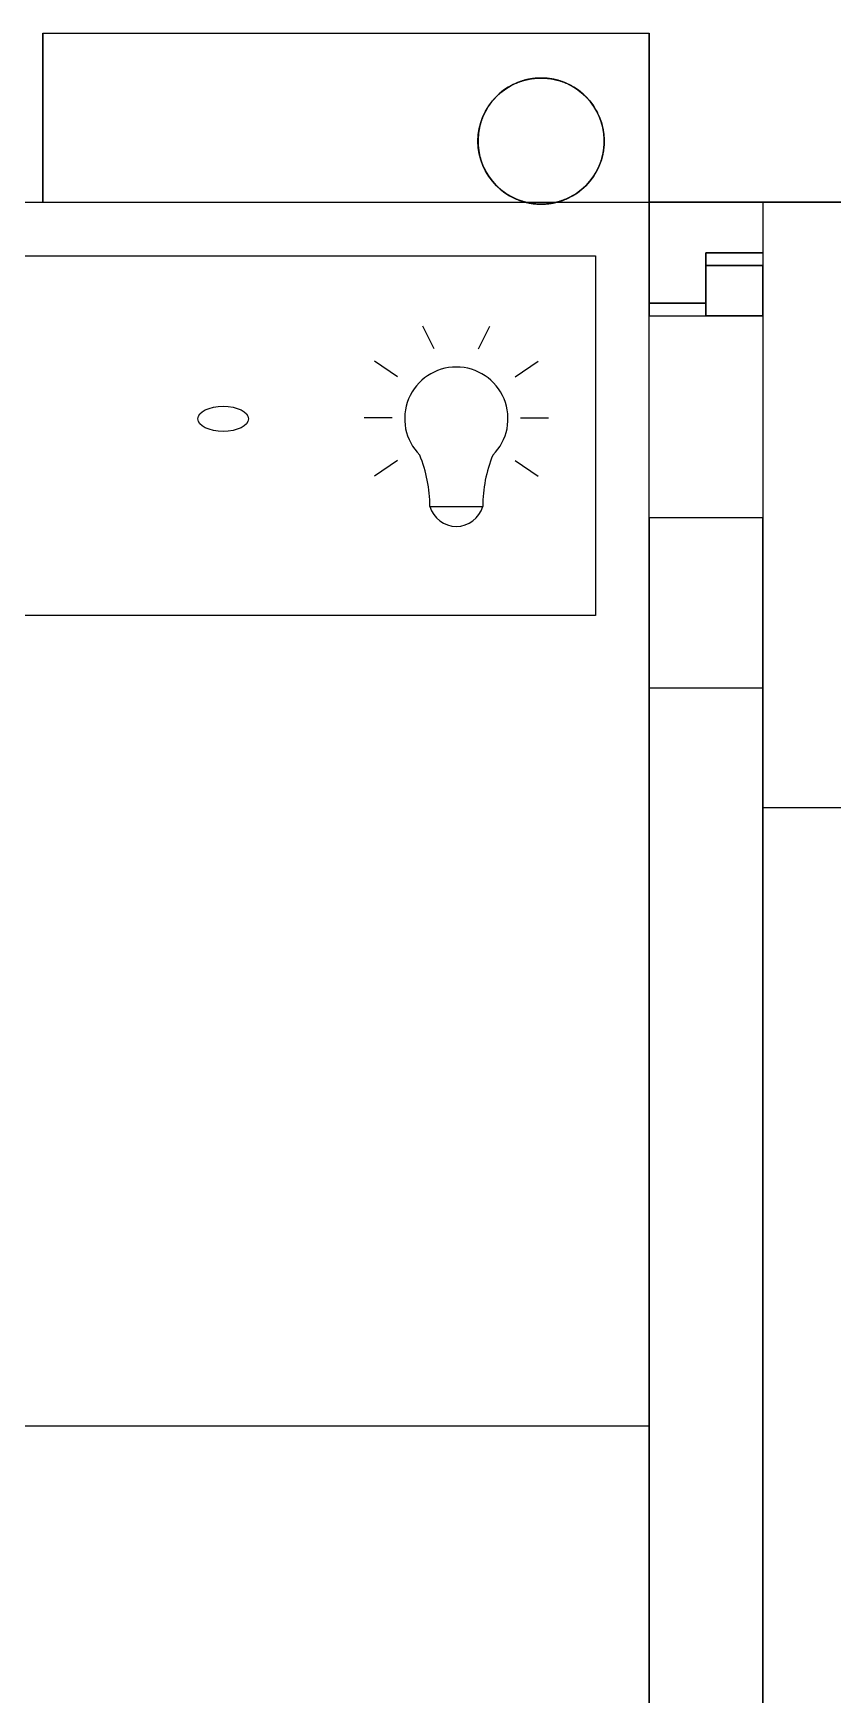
# Paper-space layout 'Sample Network Drawing - A1 Sheet' of a CAD drawing. Extents: x 49 to 806, y 22 to 564.
# Drawn here: x 719.33 to 722.49, y 225.31 to 231.89 of the extents above; entities that cross this region are included whole.
import ezdxf

# ---------------------------------------------------------------- set-up
doc = ezdxf.new("R2010")
doc.units = 0
doc.layers.add('N-EQPM', color=4, linetype='Continuous', lineweight=25)

psp = doc.layouts.new('Sample Network Drawing - A1 Sheet')

# ---------------------------------------------------------------- linework, layer by layer
at = {"layer": 'N-EQPM'}
for p, q in [((719.365, 231.892), (721.765, 231.892)), ((719.365, 231.222), (719.365, 231.892)), ((719.365, 231.892), (719.365, 231.222)), ((719.365, 231.892), (721.765, 231.892)), ((719.365, 231.892), (719.365, 231.892)), ((719.365, 231.892), (721.765, 231.892)), ((719.365, 231.892), (721.765, 231.892)), ((719.365, 231.222), (719.365, 231.892)), ((719.365, 231.892), (719.365, 231.892)), ((719.365, 231.892), (719.365, 231.222)), ((721.765, 231.892), (721.765, 230.772)), ((721.765, 231.892), (721.765, 230.772)), ((721.765, 231.892), (721.765, 231.892)), ((721.765, 231.222), (721.765, 231.892)), ((721.765, 231.222), (721.765, 231.892)), ((721.765, 231.892), (721.765, 231.892)), ((715.215, 231.222), (721.765, 231.222)), ((715.215, 231.222), (721.765, 231.222)), ((718.265, 231.222), (719.365, 231.222)), ((718.265, 231.222), (719.365, 231.222)), ((719.365, 231.222), (721.2767, 231.222)), ((719.365, 231.222), (719.365, 231.222)), ((719.365, 231.222), (719.365, 231.222)), ((719.365, 231.222), (721.2767, 231.222)), ((721.2767, 231.222), (721.3983, 231.222)), ((721.2767, 231.222), (721.3983, 231.222)), ((721.3983, 231.222), (721.765, 231.222)), ((721.3983, 231.222), (721.765, 231.222)), ((721.765, 231.222), (722.215, 231.222)), ((721.765, 230.822), (721.765, 231.222)), ((721.765, 231.222), (722.215, 231.222)), ((721.765, 231.222), (721.765, 231.222)), ((722.865, 231.222), (721.765, 231.222)), ((721.765, 230.822), (721.765, 231.222)), ((721.765, 231.222), (721.765, 231.222)), ((721.765, 231.222), (721.765, 230.822)), ((721.765, 231.222), (721.765, 231.222)), ((721.765, 219.422), (721.765, 231.222)), ((721.765, 219.422), (721.765, 231.222)), ((721.765, 231.222), (721.765, 231.222)), ((722.215, 231.222), (722.215, 231.022)), ((722.215, 231.222), (722.215, 231.222)), ((722.215, 231.222), (725.265, 231.222)), ((722.215, 231.222), (725.265, 231.222)), ((722.215, 231.222), (722.215, 219.422)), ((722.215, 231.022), (721.99, 231.022)), ((721.99, 231.022), (721.99, 230.822)), ((721.99, 231.022), (721.99, 230.822)), ((721.99, 231.022), (721.99, 231.022)), ((721.99, 230.822), (721.99, 231.022)), ((722.215, 231.022), (721.99, 231.022)), ((721.99, 231.022), (721.99, 231.022)), ((721.99, 231.022), (722.215, 231.022)), ((722.215, 231.022), (722.215, 231.022)), ((721.99, 230.972), (722.215, 230.972)), ((721.99, 230.772), (721.99, 230.972)), ((721.99, 230.972), (721.99, 230.772)), ((722.215, 230.972), (721.99, 230.972)), ((722.215, 230.972), (721.99, 230.972)), ((721.99, 230.972), (721.99, 230.972)), ((721.99, 230.972), (722.215, 230.972)), ((721.99, 230.972), (721.99, 230.772)), ((721.99, 230.972), (721.99, 230.972)), ((721.99, 230.772), (721.99, 230.972)), ((722.215, 230.972), (722.215, 226.897)), ((722.215, 230.772), (722.215, 230.972)), ((722.215, 230.972), (722.215, 230.972)), ((722.215, 230.972), (722.215, 226.897)), ((722.215, 230.772), (722.215, 230.972)), ((722.215, 230.972), (722.215, 230.972)), ((721.99, 230.822), (721.765, 230.822)), ((721.765, 230.822), (721.765, 230.822)), ((721.99, 230.822), (721.765, 230.822)), ((721.765, 230.822), (721.765, 230.822)), ((721.765, 230.822), (721.99, 230.822)), ((721.99, 230.822), (721.99, 230.822)), ((721.99, 230.822), (721.99, 230.822)), ((721.765, 230.772), (721.99, 230.772)), ((721.765, 230.772), (722.215, 230.772)), ((721.765, 230.772), (721.765, 230.772)), ((721.765, 230.772), (721.99, 230.772)), ((721.765, 230.772), (722.215, 230.772)), ((721.765, 229.972), (721.765, 230.772)), ((721.765, 230.772), (721.765, 230.772)), ((721.765, 229.972), (721.765, 230.772)), ((722.215, 230.772), (721.99, 230.772)), ((721.99, 230.772), (721.99, 230.772)), ((722.215, 230.772), (721.99, 230.772)), ((721.99, 230.772), (721.99, 230.772)), ((722.215, 230.772), (722.215, 229.972)), ((722.215, 230.772), (722.215, 230.772)), ((722.215, 230.772), (722.215, 230.772)), ((722.215, 230.772), (722.215, 229.972)), ((721.765, 229.972), (721.765, 229.297)), ((722.215, 229.972), (721.765, 229.972)), ((721.765, 229.972), (721.765, 229.972)), ((722.215, 229.972), (721.765, 229.972)), ((722.215, 229.972), (721.765, 229.972)), ((722.215, 229.972), (721.765, 229.972)), ((721.765, 229.972), (721.765, 229.972)), ((721.765, 229.972), (721.765, 229.297)), ((722.215, 229.972), (722.215, 229.972)), ((722.215, 229.297), (722.215, 229.972)), ((722.215, 229.297), (722.215, 229.972)), ((722.215, 229.972), (722.215, 229.972)), ((721.765, 229.297), (721.765, 220.697)), ((722.215, 229.297), (721.765, 229.297)), ((721.765, 229.297), (721.765, 229.297)), ((722.215, 229.297), (721.765, 229.297)), ((722.215, 229.297), (721.765, 229.297)), ((722.215, 229.297), (721.765, 229.297)), ((721.765, 229.297), (721.765, 229.297)), ((721.765, 229.297), (721.765, 220.697)), ((722.215, 229.297), (722.215, 229.297)), ((722.215, 220.697), (722.215, 229.297)), ((722.215, 220.697), (722.215, 229.297)), ((722.215, 229.297), (722.215, 229.297)), ((722.215, 226.897), (722.215, 226.897)), ((722.215, 226.897), (722.215, 223.397))]:
    psp.add_line(p, q, dxfattribs=at)
at = {"layer": 'N-EQPM', "flags": 128}
for points in [[(721.5872, 231.4646), (721.5872, 231.4674), (721.5872, 231.4702), (721.5871, 231.473), (721.5869, 231.4758), (721.5868, 231.4787), (721.5867, 231.4815), (721.5864, 231.4843), (721.5862, 231.4871), (721.5859, 231.4899), (721.5856, 231.4927), (721.5853, 231.4955), (721.5849, 231.4984), (721.5845, 231.5011), (721.5841, 231.5039), (721.5836, 231.5067), (721.5831, 231.5095), (721.5826, 231.5123), (721.5821, 231.515), (721.5815, 231.5178), (721.5808, 231.5206), (721.5802, 231.5233), (721.5795, 231.5261), (721.5788, 231.5288), (721.5781, 231.5315), (721.5773, 231.5342), (721.5765, 231.5369), (721.5757, 231.5397), (721.5748, 231.5423), (721.5739, 231.545), (721.573, 231.5477), (721.5721, 231.5503), (721.5711, 231.553), (721.57, 231.5556), (721.569, 231.5582), (721.5679, 231.5609), (721.5668, 231.5635), (721.5657, 231.566), (721.5645, 231.5686), (721.5634, 231.5712), (721.5621, 231.5737), (721.5609, 231.5763), (721.5596, 231.5788), (721.5583, 231.5813), (721.557, 231.5838), (721.5556, 231.5863), (721.5542, 231.5887), (721.5528, 231.5912), (721.5514, 231.5936), (721.5499, 231.596), (721.5484, 231.5984), (721.5469, 231.6008), (721.5453, 231.6031), (721.5438, 231.6054), (721.5422, 231.6078), (721.5405, 231.6101), (721.5389, 231.6124), (721.5372, 231.6147), (721.5355, 231.6169), (721.5337, 231.6191), (721.532, 231.6213), (721.5302, 231.6235), (721.5284, 231.6257), (721.5265, 231.6278), (721.5247, 231.63), (721.5228, 231.6321), (721.5209, 231.6342), (721.519, 231.6362), (721.517, 231.6383), (721.5151, 231.6403), (721.5131, 231.6423), (721.5111, 231.6443), (721.509, 231.6462), (721.5069, 231.6482), (721.5049, 231.65), (721.5028, 231.6519), (721.5006, 231.6538), (721.4985, 231.6556), (721.4963, 231.6575), (721.4941, 231.6592), (721.4919, 231.661), (721.4897, 231.6627), (721.4874, 231.6644), (721.4852, 231.6661), (721.4829, 231.6678), (721.4806, 231.6694), (721.4783, 231.671), (721.476, 231.6726), (721.4736, 231.6741), (721.4712, 231.6757), (721.4688, 231.6772), (721.4664, 231.6786), (721.464, 231.6801), (721.4615, 231.6815), (721.4591, 231.6829), (721.4566, 231.6842), (721.4541, 231.6856), (721.4516, 231.6869), (721.4491, 231.6882), (721.4466, 231.6894), (721.444, 231.6906), (721.4415, 231.6918), (721.4389, 231.693), (721.4363, 231.6941), (721.4337, 231.6952), (721.4311, 231.6963), (721.4285, 231.6973), (721.4259, 231.6984), (721.4232, 231.6994), (721.4205, 231.7003), (721.4179, 231.7012), (721.4152, 231.7021), (721.4125, 231.703), (721.4098, 231.7038), (721.4071, 231.7046), (721.4044, 231.7054), (721.4017, 231.7061), (721.3989, 231.7068), (721.3962, 231.7075), (721.3934, 231.7081), (721.3907, 231.7088), (721.3879, 231.7094), (721.3852, 231.7099), (721.3824, 231.7104), (721.3796, 231.7109), (721.3768, 231.7114), (721.374, 231.7118), (721.3712, 231.7122), (721.3684, 231.7126), (721.3656, 231.7129), (721.3629, 231.7132), (721.36, 231.7135), (721.3572, 231.7137), (721.3544, 231.714), (721.3516, 231.7141), (721.3488, 231.7143), (721.346, 231.7144), (721.3431, 231.7145), (721.3403, 231.7145), (721.3375, 231.7145), (721.3346, 231.7145), (721.3319, 231.7145), (721.329, 231.7144), (721.3262, 231.7143), (721.3234, 231.7141), (721.3205, 231.714), (721.3178, 231.7137), (721.315, 231.7135), (721.3121, 231.7132), (721.3093, 231.7129), (721.3065, 231.7126), (721.3037, 231.7122), (721.301, 231.7118), (721.2982, 231.7114), (721.2954, 231.7109), (721.2926, 231.7104), (721.2898, 231.7099), (721.287, 231.7094), (721.2843, 231.7088), (721.2815, 231.7081), (721.2788, 231.7075), (721.276, 231.7068), (721.2733, 231.7061), (721.2706, 231.7054), (721.2679, 231.7046), (721.2651, 231.7038), (721.2625, 231.703), (721.2598, 231.7021), (721.2571, 231.7012), (721.2544, 231.7003), (721.2518, 231.6994), (721.2491, 231.6984), (721.2465, 231.6973), (721.2439, 231.6963), (721.2413, 231.6952), (721.2387, 231.6941), (721.2361, 231.693), (721.2335, 231.6918), (721.2309, 231.6906), (721.2284, 231.6894), (721.2259, 231.6882), (721.2233, 231.6869), (721.2209, 231.6856), (721.2183, 231.6842), (721.2159, 231.6829), (721.2135, 231.6815), (721.211, 231.6801), (721.2086, 231.6786), (721.2062, 231.6772), (721.2038, 231.6757), (721.2014, 231.6741), (721.199, 231.6726), (721.1967, 231.671), (721.1944, 231.6694), (721.1921, 231.6678), (721.1898, 231.6661), (721.1875, 231.6644), (721.1853, 231.6627), (721.183, 231.661), (721.1808, 231.6592), (721.1787, 231.6575), (721.1765, 231.6556), (721.1743, 231.6538), (721.1722, 231.6519), (721.1701, 231.65), (721.168, 231.6482), (721.166, 231.6462), (721.1639, 231.6443), (721.1619, 231.6423), (721.1599, 231.6403), (721.158, 231.6383), (721.156, 231.6362), (721.1541, 231.6342), (721.1521, 231.6321), (721.1503, 231.63), (721.1484, 231.6278), (721.1466, 231.6257), (721.1448, 231.6235), (721.143, 231.6213), (721.1412, 231.6191), (721.1395, 231.6169), (721.1378, 231.6147), (721.1361, 231.6124), (721.1345, 231.6101), (721.1328, 231.6078), (721.1312, 231.6054), (721.1297, 231.6031), (721.1281, 231.6008), (721.1266, 231.5984), (721.1251, 231.596), (721.1236, 231.5936), (721.1221, 231.5912), (721.1207, 231.5887), (721.1194, 231.5863), (721.118, 231.5838), (721.1167, 231.5813), (721.1154, 231.5788), (721.1141, 231.5763), (721.1129, 231.5737), (721.1116, 231.5712), (721.1104, 231.5686), (721.1093, 231.566), (721.1081, 231.5635), (721.107, 231.5609), (721.106, 231.5582), (721.1049, 231.5556), (721.1039, 231.553), (721.1029, 231.5503), (721.102, 231.5477), (721.101, 231.545), (721.1002, 231.5423), (721.0993, 231.5397), (721.0985, 231.5369), (721.0977, 231.5342), (721.0969, 231.5315), (721.0961, 231.5288), (721.0955, 231.5261), (721.0948, 231.5233), (721.0941, 231.5206), (721.0935, 231.5178), (721.0929, 231.515), (721.0923, 231.5123), (721.0918, 231.5095), (721.0913, 231.5067), (721.0909, 231.5039), (721.0905, 231.5011), (721.0901, 231.4984), (721.0897, 231.4955), (721.0894, 231.4927), (721.089, 231.4899), (721.0888, 231.4871), (721.0885, 231.4843), (721.0883, 231.4815), (721.0882, 231.4787), (721.088, 231.4758), (721.0879, 231.473), (721.0878, 231.4702), (721.0878, 231.4674), (721.0878, 231.4646), (721.0878, 231.4617), (721.0878, 231.4589), (721.0879, 231.456), (721.088, 231.4532), (721.0882, 231.4504), (721.0883, 231.4476), (721.0885, 231.4448), (721.0888, 231.442), (721.089, 231.4391), (721.0894, 231.4364), (721.0897, 231.4336), (721.0901, 231.4307), (721.0905, 231.4279), (721.0909, 231.4251), (721.0913, 231.4223), (721.0918, 231.4196), (721.0923, 231.4168), (721.0929, 231.4141), (721.0935, 231.4113), (721.0941, 231.4085), (721.0948, 231.4058), (721.0955, 231.403), (721.0961, 231.4003), (721.0969, 231.3976), (721.0977, 231.3948), (721.0985, 231.3921), (721.0993, 231.3894), (721.1002, 231.3868), (721.101, 231.3841), (721.102, 231.3814), (721.1029, 231.3788), (721.1039, 231.3761), (721.1049, 231.3734), (721.106, 231.3708), (721.107, 231.3682), (721.1081, 231.3656), (721.1093, 231.363), (721.1104, 231.3604), (721.1116, 231.3579), (721.1129, 231.3554), (721.1141, 231.3528), (721.1154, 231.3503), (721.1167, 231.3478), (721.118, 231.3453), (721.1194, 231.3428), (721.1207, 231.3403), (721.1221, 231.3379), (721.1236, 231.3355), (721.1251, 231.3331), (721.1266, 231.3307), (721.1281, 231.3283), (721.1297, 231.326), (721.1312, 231.3236), (721.1328, 231.3213), (721.1345, 231.319), (721.1361, 231.3167), (721.1378, 231.3144), (721.1395, 231.3122), (721.1412, 231.3099), (721.143, 231.3077), (721.1448, 231.3055), (721.1466, 231.3034), (721.1484, 231.3012), (721.1503, 231.2991), (721.1521, 231.297), (721.1541, 231.2949), (721.156, 231.2929), (721.158, 231.2908), (721.1599, 231.2888), (721.1619, 231.2868), (721.1639, 231.2848), (721.166, 231.2828), (721.168, 231.2809), (721.1701, 231.279), (721.1722, 231.2772), (721.1743, 231.2753), (721.1765, 231.2734), (721.1787, 231.2716), (721.1808, 231.2698), (721.183, 231.2681), (721.1853, 231.2663), (721.1875, 231.2647), (721.1898, 231.263), (721.1921, 231.2613), (721.1944, 231.2597), (721.1967, 231.2581), (721.199, 231.2565), (721.2014, 231.2549), (721.2038, 231.2534), (721.2062, 231.2519), (721.2086, 231.2505), (721.211, 231.249), (721.2135, 231.2476), (721.2159, 231.2462), (721.2183, 231.2448), (721.2209, 231.2435), (721.2233, 231.2422), (721.2259, 231.2409), (721.2284, 231.2397), (721.2309, 231.2385), (721.2335, 231.2373), (721.2361, 231.2361), (721.2387, 231.2349), (721.2413, 231.2338), (721.2439, 231.2328), (721.2465, 231.2317), (721.2491, 231.2307), (721.2518, 231.2297), (721.2544, 231.2288), (721.2571, 231.2278), (721.2598, 231.227), (721.2625, 231.2261), (721.2651, 231.2253), (721.2679, 231.2244), (721.2706, 231.2237), (721.2733, 231.2229), (721.276, 231.2223), (721.2788, 231.2216), (721.2815, 231.2209), (721.2843, 231.2203), (721.287, 231.2197), (721.2898, 231.2191), (721.2926, 231.2186), (721.2954, 231.2181), (721.2982, 231.2177), (721.301, 231.2173), (721.3037, 231.2168), (721.3065, 231.2165), (721.3093, 231.2162), (721.3121, 231.2158), (721.315, 231.2156), (721.3178, 231.2153), (721.3205, 231.2151), (721.3234, 231.215), (721.3262, 231.2148), (721.329, 231.2147), (721.3319, 231.2146), (721.3346, 231.2146), (721.3375, 231.2146), (721.3403, 231.2146), (721.3431, 231.2146), (721.346, 231.2147), (721.3488, 231.2148), (721.3516, 231.215), (721.3544, 231.2151), (721.3572, 231.2153), (721.36, 231.2156), (721.3629, 231.2158), (721.3656, 231.2162), (721.3684, 231.2165), (721.3712, 231.2168), (721.374, 231.2173), (721.3768, 231.2177), (721.3796, 231.2181), (721.3824, 231.2186), (721.3852, 231.2191), (721.3879, 231.2197), (721.3907, 231.2203), (721.3934, 231.2209), (721.3962, 231.2216), (721.3989, 231.2223), (721.4017, 231.2229), (721.4044, 231.2237), (721.4071, 231.2244), (721.4098, 231.2253), (721.4125, 231.2261), (721.4152, 231.227), (721.4179, 231.2278), (721.4205, 231.2288), (721.4232, 231.2297), (721.4259, 231.2307), (721.4285, 231.2317), (721.4311, 231.2328), (721.4337, 231.2338), (721.4363, 231.2349), (721.4389, 231.2361), (721.4415, 231.2373), (721.444, 231.2385), (721.4466, 231.2397), (721.4491, 231.2409), (721.4516, 231.2422), (721.4541, 231.2435), (721.4566, 231.2448), (721.4591, 231.2462), (721.4615, 231.2476), (721.464, 231.249), (721.4664, 231.2505), (721.4688, 231.2519), (721.4712, 231.2534), (721.4736, 231.2549), (721.476, 231.2565), (721.4783, 231.2581), (721.4806, 231.2597), (721.4829, 231.2613), (721.4852, 231.263), (721.4874, 231.2647), (721.4897, 231.2663), (721.4919, 231.2681), (721.4941, 231.2698), (721.4963, 231.2716), (721.4985, 231.2734), (721.5006, 231.2753), (721.5028, 231.2772), (721.5049, 231.279), (721.5069, 231.2809), (721.509, 231.2828), (721.5111, 231.2848), (721.5131, 231.2868), (721.5151, 231.2888), (721.517, 231.2908), (721.519, 231.2929), (721.5209, 231.2949), (721.5228, 231.297), (721.5247, 231.2991), (721.5265, 231.3012), (721.5284, 231.3034), (721.5302, 231.3055), (721.532, 231.3077), (721.5337, 231.3099), (721.5355, 231.3122), (721.5372, 231.3144), (721.5389, 231.3167), (721.5405, 231.319), (721.5422, 231.3213), (721.5438, 231.3236), (721.5453, 231.326), (721.5469, 231.3283), (721.5484, 231.3307), (721.5499, 231.3331), (721.5514, 231.3355), (721.5528, 231.3379), (721.5542, 231.3403), (721.5556, 231.3428), (721.557, 231.3453), (721.5583, 231.3478), (721.5596, 231.3503), (721.5609, 231.3528), (721.5621, 231.3554), (721.5634, 231.3579), (721.5645, 231.3604), (721.5657, 231.363), (721.5668, 231.3656), (721.5679, 231.3682), (721.569, 231.3708), (721.57, 231.3734), (721.5711, 231.3761), (721.5721, 231.3788), (721.573, 231.3814), (721.5739, 231.3841), (721.5748, 231.3868), (721.5757, 231.3894), (721.5765, 231.3921), (721.5773, 231.3948), (721.5781, 231.3976), (721.5788, 231.4003), (721.5795, 231.403), (721.5802, 231.4058), (721.5808, 231.4085), (721.5815, 231.4113), (721.5821, 231.4141), (721.5826, 231.4168), (721.5831, 231.4196), (721.5836, 231.4223), (721.5841, 231.4251), (721.5845, 231.4279), (721.5849, 231.4307), (721.5853, 231.4336), (721.5856, 231.4364), (721.5859, 231.4391), (721.5862, 231.442), (721.5864, 231.4448), (721.5867, 231.4476), (721.5868, 231.4504), (721.5869, 231.4532), (721.5871, 231.456), (721.5872, 231.4589), (721.5872, 231.4617), (721.5872, 231.4646)], [(721.2768, 231.2221), (721.274, 231.2228), (721.2713, 231.2235), (721.2686, 231.2243), (721.2659, 231.225), (721.2632, 231.2259), (721.2605, 231.2267), (721.2579, 231.2276), (721.2552, 231.2285), (721.2525, 231.2295), (721.2499, 231.2304), (721.2472, 231.2315), (721.2446, 231.2325), (721.242, 231.2336), (721.2394, 231.2347), (721.2368, 231.2358), (721.2342, 231.2369), (721.2317, 231.2381), (721.2292, 231.2393), (721.2266, 231.2406), (721.2241, 231.2418), (721.2216, 231.2431), (721.2191, 231.2444), (721.2166, 231.2458), (721.2141, 231.2472), (721.2117, 231.2486), (721.2093, 231.25), (721.2069, 231.2515), (721.2045, 231.253), (721.2021, 231.2545), (721.1998, 231.256), (721.1974, 231.2576), (721.1951, 231.2592), (721.1928, 231.2608), (721.1905, 231.2625), (721.1882, 231.2641), (721.1859, 231.2658), (721.1837, 231.2676), (721.1815, 231.2693), (721.1793, 231.2711), (721.1771, 231.2729), (721.175, 231.2747), (721.1729, 231.2766), (721.1708, 231.2784), (721.1687, 231.2803), (721.1666, 231.2822), (721.1645, 231.2842), (721.1625, 231.2862), (721.1605, 231.2881), (721.1586, 231.2902), (721.1566, 231.2922), (721.1547, 231.2942), (721.1527, 231.2963), (721.1509, 231.2984), (721.149, 231.3005), (721.1471, 231.3027), (721.1454, 231.3049), (721.1436, 231.307), (721.1418, 231.3092), (721.1401, 231.3114), (721.1384, 231.3137), (721.1367, 231.3159), (721.135, 231.3182), (721.1334, 231.3205), (721.1318, 231.3228), (721.1302, 231.3252), (721.1286, 231.3275), (721.1271, 231.3299), (721.1256, 231.3323), (721.1241, 231.3347), (721.1227, 231.3371), (721.1212, 231.3396), (721.1198, 231.342), (721.1184, 231.3445), (721.1171, 231.3469), (721.1158, 231.3494), (721.1145, 231.352), (721.1133, 231.3545), (721.112, 231.357), (721.1108, 231.3596), (721.1096, 231.3621), (721.1085, 231.3647), (721.1074, 231.3673), (721.1064, 231.3699), (721.1053, 231.3726), (721.1042, 231.3752), (721.1033, 231.3778), (721.1023, 231.3805), (721.1014, 231.3831), (721.1004, 231.3858), (721.0996, 231.3885), (721.0988, 231.3912), (721.0979, 231.3939), (721.0971, 231.3966), (721.0964, 231.3993), (721.0957, 231.4021), (721.095, 231.4048), (721.0944, 231.4076), (721.0937, 231.4103), (721.0931, 231.413), (721.0926, 231.4158), (721.092, 231.4186), (721.0915, 231.4213), (721.0911, 231.4241), (721.0906, 231.4269), (721.0902, 231.4297), (721.0898, 231.4325), (721.0895, 231.4353), (721.0891, 231.4381), (721.0889, 231.4409), (721.0886, 231.4437), (721.0884, 231.4466), (721.0882, 231.4494), (721.0881, 231.4522), (721.0879, 231.455), (721.0879, 231.4578), (721.0878, 231.4607), (721.0878, 231.4635), (721.0878, 231.4663), (721.0878, 231.4691), (721.0879, 231.4719), (721.088, 231.4748), (721.0881, 231.4776), (721.0883, 231.4804), (721.0885, 231.4832), (721.0887, 231.486), (721.089, 231.4888), (721.0892, 231.4917), (721.0895, 231.4945), (721.0899, 231.4973), (721.0903, 231.5), (721.0907, 231.5028), (721.0912, 231.5056), (721.0917, 231.5084), (721.0922, 231.5112), (721.0927, 231.514), (721.0933, 231.5167), (721.0939, 231.5195), (721.0945, 231.5222), (721.0952, 231.525), (721.0959, 231.5277), (721.0966, 231.5304), (721.0973, 231.5331), (721.0982, 231.5359), (721.099, 231.5386), (721.0998, 231.5413), (721.1007, 231.5439), (721.1016, 231.5466), (721.1026, 231.5493), (721.1035, 231.5519), (721.1045, 231.5545), (721.1055, 231.5572), (721.1066, 231.5598), (721.1077, 231.5624), (721.1088, 231.565), (721.11, 231.5676), (721.1111, 231.5701), (721.1124, 231.5727), (721.1136, 231.5752), (721.1148, 231.5777), (721.1161, 231.5803), (721.1174, 231.5827), (721.1188, 231.5852), (721.1202, 231.5877), (721.1216, 231.5902), (721.123, 231.5926), (721.1244, 231.595), (721.126, 231.5974), (721.1275, 231.5998), (721.129, 231.6022), (721.1306, 231.6045), (721.1321, 231.6068), (721.1338, 231.6091), (721.1354, 231.6114), (721.1371, 231.6137), (721.1388, 231.6159), (721.1405, 231.6182), (721.1423, 231.6204), (721.144, 231.6226), (721.1458, 231.6248), (721.1476, 231.6269), (721.1495, 231.6291), (721.1514, 231.6312), (721.1532, 231.6333), (721.1552, 231.6353), (721.1571, 231.6374), (721.1591, 231.6394), (721.161, 231.6414), (721.163, 231.6434), (721.1651, 231.6454), (721.1671, 231.6473), (721.1692, 231.6492), (721.1713, 231.6511), (721.1734, 231.653), (721.1755, 231.6548), (721.1777, 231.6566), (721.1798, 231.6584), (721.182, 231.6602), (721.1843, 231.6619), (721.1865, 231.6636), (721.1888, 231.6653), (721.1911, 231.667), (721.1933, 231.6687), (721.1956, 231.6703), (721.198, 231.6719), (721.2003, 231.6734), (721.2027, 231.675), (721.2051, 231.6765), (721.2075, 231.678), (721.2099, 231.6794), (721.2123, 231.6809), (721.2148, 231.6822), (721.2173, 231.6836), (721.2197, 231.685), (721.2222, 231.6863), (721.2247, 231.6876), (721.2272, 231.6888), (721.2298, 231.6901), (721.2323, 231.6913), (721.2349, 231.6924), (721.2374, 231.6936), (721.2401, 231.6947), (721.2427, 231.6958), (721.2453, 231.6968), (721.2479, 231.6979), (721.2505, 231.6989), (721.2532, 231.6999), (721.2558, 231.7008), (721.2585, 231.7017), (721.2612, 231.7026), (721.2639, 231.7034), (721.2666, 231.7042), (721.2693, 231.705), (721.272, 231.7058), (721.2747, 231.7065), (721.2775, 231.7072), (721.2802, 231.7079), (721.283, 231.7085), (721.2857, 231.7091), (721.2885, 231.7097), (721.2912, 231.7102), (721.294, 231.7107), (721.2968, 231.7112), (721.2996, 231.7116), (721.3024, 231.712), (721.3052, 231.7124), (721.308, 231.7128), (721.3107, 231.7131), (721.3135, 231.7134), (721.3164, 231.7136), (721.3192, 231.7138), (721.322, 231.7141), (721.3248, 231.7142), (721.3276, 231.7143), (721.3304, 231.7144), (721.3333, 231.7145), (721.3361, 231.7145), (721.3389, 231.7145), (721.3417, 231.7145), (721.3445, 231.7144), (721.3473, 231.7143), (721.3502, 231.7142), (721.353, 231.7141), (721.3558, 231.7138), (721.3586, 231.7136), (721.3614, 231.7134), (721.3642, 231.7131), (721.367, 231.7128), (721.3698, 231.7124), (721.3726, 231.712), (721.3754, 231.7116), (721.3782, 231.7112), (721.381, 231.7107), (721.3837, 231.7102), (721.3865, 231.7097), (721.3893, 231.7091), (721.392, 231.7085), (721.3948, 231.7079), (721.3975, 231.7072), (721.4003, 231.7065), (721.403, 231.7058), (721.4057, 231.705), (721.4084, 231.7042), (721.4111, 231.7034), (721.4138, 231.7026), (721.4165, 231.7017), (721.4191, 231.7008), (721.4218, 231.6999), (721.4244, 231.6989), (721.4271, 231.6979), (721.4297, 231.6968), (721.4323, 231.6958), (721.4349, 231.6947), (721.4375, 231.6936), (721.4401, 231.6924), (721.4427, 231.6913), (721.4452, 231.6901), (721.4477, 231.6888), (721.4503, 231.6876), (721.4528, 231.6863), (721.4553, 231.685), (721.4577, 231.6836), (721.4602, 231.6822), (721.4627, 231.6809), (721.4651, 231.6794), (721.4675, 231.678), (721.4699, 231.6765), (721.4723, 231.675), (721.4747, 231.6734), (721.477, 231.6719), (721.4793, 231.6703), (721.4816, 231.6687), (721.4839, 231.667), (721.4862, 231.6653), (721.4885, 231.6636), (721.4907, 231.6619), (721.4929, 231.6602), (721.4951, 231.6584), (721.4973, 231.6566), (721.4994, 231.6548), (721.5016, 231.653), (721.5037, 231.6511), (721.5058, 231.6492), (721.5079, 231.6473), (721.5099, 231.6454), (721.5119, 231.6434), (721.514, 231.6414), (721.5159, 231.6394), (721.5179, 231.6374), (721.5198, 231.6353), (721.5217, 231.6333), (721.5236, 231.6312), (721.5255, 231.6291), (721.5274, 231.6269), (721.5292, 231.6248), (721.5309, 231.6226), (721.5327, 231.6204), (721.5345, 231.6182), (721.5362, 231.6159), (721.5379, 231.6137), (721.5395, 231.6114), (721.5412, 231.6091), (721.5428, 231.6068), (721.5444, 231.6045), (721.546, 231.6022), (721.5475, 231.5998), (721.549, 231.5974), (721.5505, 231.595), (721.552, 231.5926), (721.5534, 231.5902), (721.5548, 231.5877), (721.5562, 231.5852), (721.5575, 231.5827), (721.5589, 231.5803), (721.5602, 231.5777), (721.5614, 231.5752), (721.5626, 231.5727), (721.5639, 231.5701), (721.565, 231.5676), (721.5662, 231.565), (721.5673, 231.5624), (721.5684, 231.5598), (721.5694, 231.5572), (721.5705, 231.5545), (721.5715, 231.5519), (721.5724, 231.5493), (721.5734, 231.5466), (721.5743, 231.5439), (721.5752, 231.5413), (721.576, 231.5386), (721.5768, 231.5359), (721.5776, 231.5331), (721.5784, 231.5304), (721.5791, 231.5277), (721.5798, 231.525), (721.5805, 231.5222), (721.5811, 231.5195), (721.5817, 231.5167), (721.5823, 231.514), (721.5828, 231.5112), (721.5833, 231.5084), (721.5838, 231.5056), (721.5843, 231.5028), (721.5847, 231.5), (721.5851, 231.4973), (721.5854, 231.4945), (721.5857, 231.4917), (721.586, 231.4888), (721.5863, 231.486), (721.5865, 231.4832), (721.5867, 231.4804), (721.5869, 231.4776), (721.587, 231.4748), (721.5871, 231.4719), (721.5872, 231.4691), (721.5872, 231.4663), (721.5872, 231.4635), (721.5872, 231.4607), (721.5871, 231.4578), (721.587, 231.455), (721.5869, 231.4522), (721.5868, 231.4494), (721.5866, 231.4466), (721.5863, 231.4437), (721.5861, 231.4409), (721.5858, 231.4381), (721.5855, 231.4353), (721.5852, 231.4325), (721.5848, 231.4297), (721.5844, 231.4269), (721.5839, 231.4241), (721.5835, 231.4213), (721.583, 231.4186), (721.5824, 231.4158), (721.5819, 231.413), (721.5813, 231.4103), (721.5806, 231.4076), (721.58, 231.4048), (721.5793, 231.4021), (721.5786, 231.3993), (721.5778, 231.3966), (721.577, 231.3939), (721.5762, 231.3912), (721.5754, 231.3885), (721.5745, 231.3858), (721.5736, 231.3831), (721.5727, 231.3805), (721.5717, 231.3778), (721.5707, 231.3752), (721.5697, 231.3726), (721.5686, 231.3699), (721.5676, 231.3673), (721.5665, 231.3647), (721.5653, 231.3621), (721.5641, 231.3596), (721.5629, 231.357), (721.5617, 231.3545), (721.5605, 231.352), (721.5592, 231.3494), (721.5579, 231.3469), (721.5565, 231.3445), (721.5552, 231.342), (721.5537, 231.3396), (721.5523, 231.3371), (721.5509, 231.3347), (721.5494, 231.3323), (721.5479, 231.3299), (721.5464, 231.3275), (721.5448, 231.3252), (721.5432, 231.3228), (721.5416, 231.3205), (721.54, 231.3182), (721.5383, 231.3159), (721.5366, 231.3137), (721.5349, 231.3114), (721.5332, 231.3092), (721.5314, 231.307), (721.5296, 231.3049), (721.5278, 231.3027), (721.526, 231.3005), (721.5241, 231.2984), (721.5222, 231.2963), (721.5203, 231.2942), (721.5184, 231.2922), (721.5164, 231.2902), (721.5145, 231.2881), (721.5124, 231.2862), (721.5104, 231.2842), (721.5084, 231.2822), (721.5063, 231.2803), (721.5042, 231.2784), (721.5021, 231.2766), (721.5, 231.2747), (721.4978, 231.2729), (721.4956, 231.2711), (721.4935, 231.2693), (721.4912, 231.2676), (721.489, 231.2658), (721.4868, 231.2641), (721.4845, 231.2625), (721.4822, 231.2608), (721.4799, 231.2592), (721.4776, 231.2576), (721.4752, 231.256), (721.4729, 231.2545), (721.4705, 231.253), (721.4681, 231.2515), (721.4657, 231.25), (721.4633, 231.2486), (721.4608, 231.2472), (721.4584, 231.2458), (721.4559, 231.2444), (721.4534, 231.2431), (721.4509, 231.2418), (721.4484, 231.2406), (721.4458, 231.2393), (721.4433, 231.2381), (721.4407, 231.2369), (721.4382, 231.2358), (721.4356, 231.2347), (721.433, 231.2336), (721.4303, 231.2325), (721.4277, 231.2315), (721.4251, 231.2304), (721.4225, 231.2295), (721.4198, 231.2285), (721.4171, 231.2276), (721.4145, 231.2267), (721.4118, 231.2259), (721.4091, 231.225), (721.4064, 231.2243), (721.4037, 231.2235), (721.401, 231.2228), (721.3982, 231.2221), (721.3954, 231.2214), (721.3927, 231.2207), (721.3899, 231.2201), (721.3871, 231.2196), (721.3843, 231.219), (721.3815, 231.2185), (721.3787, 231.218), (721.3759, 231.2175), (721.373, 231.2171), (721.3702, 231.2167), (721.3674, 231.2163), (721.3645, 231.216), (721.3617, 231.2157), (721.3589, 231.2155), (721.356, 231.2152), (721.3531, 231.2151), (721.3503, 231.2149), (721.3475, 231.2147), (721.3446, 231.2147), (721.3417, 231.2146), (721.3389, 231.2146), (721.3361, 231.2146), (721.3332, 231.2146), (721.3303, 231.2147), (721.3275, 231.2147), (721.3247, 231.2149), (721.3218, 231.2151), (721.3189, 231.2152), (721.3161, 231.2155), (721.3133, 231.2157), (721.3104, 231.216), (721.3076, 231.2163), (721.3048, 231.2167), (721.302, 231.2171), (721.2991, 231.2175), (721.2963, 231.218), (721.2935, 231.2185), (721.2907, 231.219), (721.2879, 231.2196), (721.2851, 231.2201), (721.2823, 231.2207), (721.2796, 231.2214)]]:
    psp.add_lwpolyline(points, close=True, dxfattribs=at)
at = {"layer": 'N-EQPM'}
psp.add_lwpolyline([(715.4275, 231.0095), (721.5525, 231.0095), (721.5525, 229.5845), (715.4275, 229.5845)], close=True, dxfattribs=at)
for points in [[(720.9143, 230.6413), (720.8691, 230.7316)], [(721.0892, 230.6413), (721.1344, 230.7316)], [(720.7684, 230.5303), (720.6781, 230.5928)], [(721.2351, 230.5303), (721.3255, 230.5928)], [(720.7476, 230.3671), (720.6364, 230.3671)], [(721.256, 230.3671), (721.3671, 230.3671)], [(720.7684, 230.199), (720.6781, 230.1365)], [(721.2351, 230.199), (721.3255, 230.1365)], [(720.897, 230.0166), (721.1065, 230.0166)], [(725.4925, 228.822), (722.215, 228.822)], [(721.765, 226.372), (715.215, 226.372)]]:
    psp.add_lwpolyline(points, dxfattribs=at)
psp.add_circle((721.3375, 231.4645), 0.25, dxfattribs=at)
for centre, radius, start, end in [((721.3375, 231.4645), 0.25, 284.06987, 255.93013), ((721.3375, 231.4645), 0.25, 255.93013, 284.06987), ((721.0018, 230.3646), 0.2046, 315, 225), ((720.3597, 230.0166), 0.5373, 0, 22.23773), ((721.6438, 230.0166), 0.5373, 157.76227, 180), ((721.0018, 230.0461), 0.1088, 195.73129, 344.26871)]:
    psp.add_arc(centre, radius, start, end, dxfattribs=at)
psp.add_ellipse((720.0785, 230.3639), major_axis=(-0.1, 0), ratio=0.5, dxfattribs=at)

doc.saveas('drawing.dxf')
